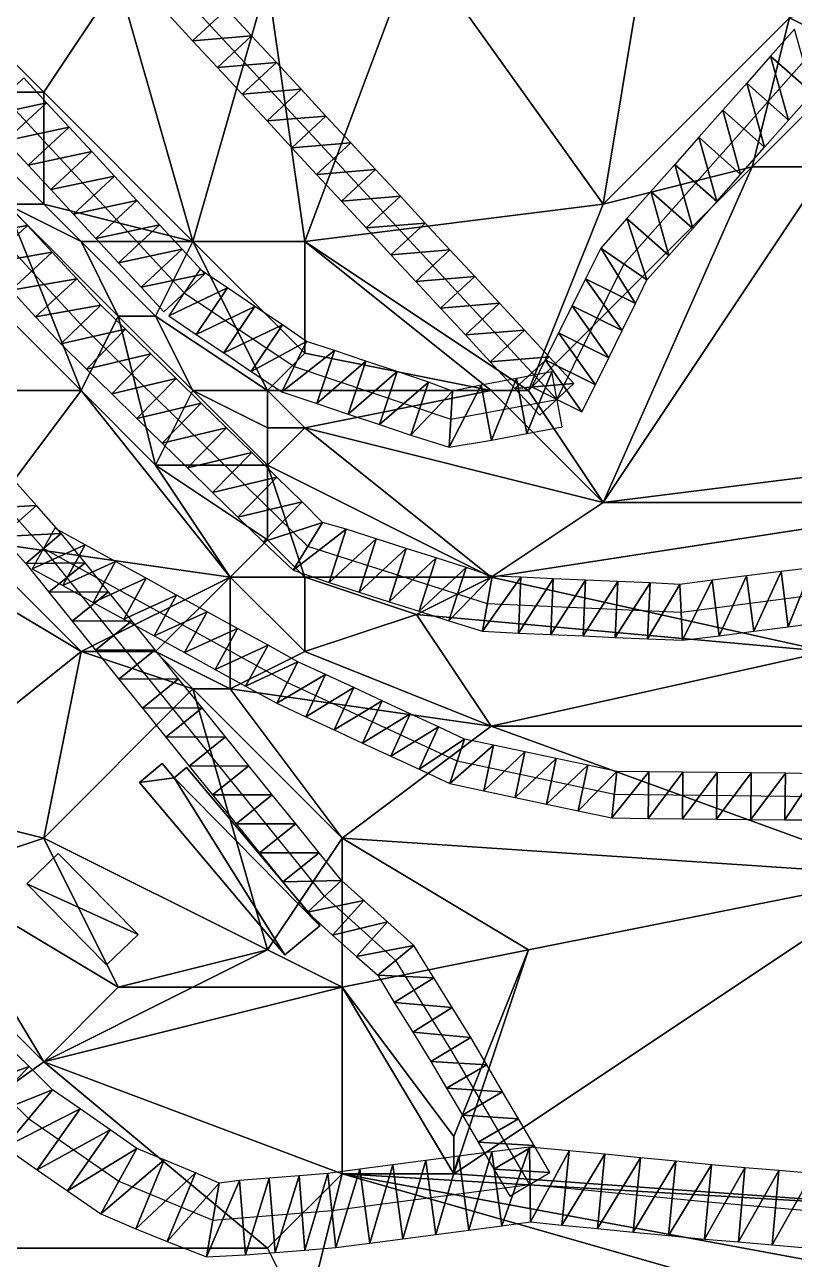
# Model space of a CAD drawing. Header units: metres. Extents: x -1103 to 901, y -902 to 905.
# Drawn here: x 577 to 618.3, y -76.6 to -10.4 of the extents above; entities that cross this region are included whole.
import ezdxf

# ---------------------------------------------------------------- set-up
doc = ezdxf.new("R2010")
doc.units = ezdxf.units.M
for name, color, linetype in [('OSM_BUILDING_FOOTPRINTS', 7, 'CONTINUOUS'), ('OSM_BUILDING_ROOFS', 1, 'CONTINUOUS'), ('OSM_BUILDING_WALLS', 8, 'CONTINUOUS'), ('OSM_PATH_AXES', 30, 'CONTINUOUS'), ('OSM_PATH_SURFACE', 30, 'CONTINUOUS'), ('OSM_ROAD_AXES', 2, 'CONTINUOUS'), ('OSM_ROAD_SURFACE', 9, 'CONTINUOUS'), ('OSM_TERRAIN', 3, 'CONTINUOUS'), ('OSM_WATER_SURFACE', 5, 'CONTINUOUS')]:
    doc.layers.add(name, color=color, linetype=linetype)

msp = doc.modelspace()

# ---------------------------------------------------------------- linework, layer by layer
at = {"layer": 'OSM_BUILDING_FOOTPRINTS'}
for points in [[(584.354, -50.001, 3.581), (584.995, -50.764, 3.581), (585.659, -50.211, 3.581), (592.81, -58.704, 3.581), (590.931, -60.264, 3.581), (583.138, -51.018, 3.581), (584.354, -50.001, 3.581)], [(578.783, -54.823, 3.411), (583.061, -59.169, 3.411), (581.37, -60.806, 3.411), (577.092, -56.459, 3.411), (578.783, -54.823, 3.411)]]:
    msp.add_polyline3d(points, close=True, dxfattribs=at)
at = {"layer": 'OSM_BUILDING_ROOFS'}
for points in [[(584.995, -50.764, 13.581), (584.354, -50.001, 13.581), (583.138, -51.018, 13.581)], [(584.995, -50.764, 13.581), (592.81, -58.704, 13.581), (585.659, -50.211, 13.581)], [(584.995, -50.764, 13.581), (583.138, -51.018, 13.581), (590.931, -60.264, 13.581)], [(584.995, -50.764, 13.581), (590.931, -60.264, 13.581), (592.81, -58.704, 13.581)], [(583.061, -59.169, 13.411), (578.783, -54.823, 13.411), (577.092, -56.459, 13.411)], [(583.061, -59.169, 13.411), (577.092, -56.459, 13.411), (581.37, -60.806, 13.411)]]:
    msp.add_3dface(points, dxfattribs=at)
at = {"layer": 'OSM_BUILDING_WALLS'}
for points in [[(584.354, -50.001, 3.581), (583.138, -51.018, 3.581), (583.138, -51.018, 13.581)], [(584.354, -50.001, 3.581), (583.138, -51.018, 13.581), (584.354, -50.001, 13.581)], [(584.995, -50.764, 3.581), (584.354, -50.001, 3.581), (584.354, -50.001, 13.581)], [(584.995, -50.764, 3.581), (584.354, -50.001, 13.581), (584.995, -50.764, 13.581)], [(585.659, -50.211, 3.581), (584.995, -50.764, 3.581), (584.995, -50.764, 13.581)], [(585.659, -50.211, 3.581), (584.995, -50.764, 13.581), (585.659, -50.211, 13.581)], [(592.81, -58.704, 3.581), (585.659, -50.211, 3.581), (585.659, -50.211, 13.581)], [(592.81, -58.704, 3.581), (585.659, -50.211, 13.581), (592.81, -58.704, 13.581)], [(583.138, -51.018, 3.581), (590.931, -60.264, 3.581), (590.931, -60.264, 13.581)], [(583.138, -51.018, 3.581), (590.931, -60.264, 13.581), (583.138, -51.018, 13.581)], [(578.783, -54.823, 3.411), (577.092, -56.459, 3.411), (577.092, -56.459, 13.411)], [(578.783, -54.823, 3.411), (577.092, -56.459, 13.411), (578.783, -54.823, 13.411)], [(583.061, -59.169, 3.411), (578.783, -54.823, 3.411), (578.783, -54.823, 13.411)], [(583.061, -59.169, 3.411), (578.783, -54.823, 13.411), (583.061, -59.169, 13.411)], [(577.092, -56.459, 3.411), (581.37, -60.806, 3.411), (581.37, -60.806, 13.411)], [(577.092, -56.459, 3.411), (581.37, -60.806, 13.411), (577.092, -56.459, 13.411)], [(590.931, -60.264, 3.581), (592.81, -58.704, 3.581), (592.81, -58.704, 13.581)], [(590.931, -60.264, 3.581), (592.81, -58.704, 13.581), (590.931, -60.264, 13.581)], [(581.37, -60.806, 3.411), (583.061, -59.169, 3.411), (583.061, -59.169, 13.411)], [(581.37, -60.806, 3.411), (583.061, -59.169, 13.411), (581.37, -60.806, 13.411)]]:
    msp.add_3dface(points, dxfattribs=at)
at = {"layer": 'OSM_PATH_AXES'}
for points in [[(127.826, 210.906, 16.029), (196.458, 197.69, 10.186), (236.064, 190.446, 11.754), (275.194, 178.602, 14.999), (341.749, 159.447, 17.343), (437.552, 135.659, 16.351), (450.44, 133.325, 16.804), (456.254, 132.297, 16.859), (457.603, 124.29, 16.486), (459.758, 117.832, 15.625), (464.113, 105.943, 14.013), (483.557, 84.721, 11.881), (528.866, 43.072, 8.921), (572.273, 5.394, 9.598), (605.522, -30.471, 8.562)], [(604.074, -72.573, 4.307), (599.84, -65.34, 4.849), (596.878, -60.562, 5.257), (593.054, -57.123, 5.647), (577.988, -38.466, 7.539), (554.322, -11.847, 6.908), (535.641, 9.718, 6.082), (519.702, 26.24, 6.389), (511.091, 33.816, 6.727), (492.123, 51.4, 7.801)], [(666.915, -8.73, 6.485), (643.326, -39.407, 6.932), (639.424, -44.339, 6.89), (630.802, -48.066, 6.636), (619.594, -51.793, 6.367), (608.606, -51.671, 6.203), (600.172, -49.879, 6.15), (591.064, -45.655, 6.729), (577.988, -38.466, 7.539)]]:
    msp.add_polyline3d(points, dxfattribs=at)
at = {"layer": 'OSM_PATH_SURFACE'}
for points in [[(584.656, -9.802, 10.285), (585.986, -11.237, 10.293), (587.82, -9.537, 10.495)], [(585.986, -11.237, 10.293), (589.15, -10.972, 10.504), (587.82, -9.537, 10.495)], [(585.986, -11.237, 10.293), (587.316, -12.671, 10.301), (589.15, -10.972, 10.504)], [(587.316, -12.671, 10.301), (590.479, -12.406, 10.509), (589.15, -10.972, 10.504)], [(587.316, -12.671, 10.301), (588.646, -14.106, 10.309), (590.479, -12.406, 10.509)], [(588.646, -14.106, 10.309), (591.809, -13.841, 10.447), (590.479, -12.406, 10.509)], [(588.646, -14.106, 10.309), (589.976, -15.54, 10.315), (591.809, -13.841, 10.447)], [(589.976, -15.54, 10.315), (593.139, -15.275, 10.375), (591.809, -13.841, 10.447)], [(589.976, -15.54, 10.315), (591.306, -16.975, 10.318), (593.139, -15.275, 10.375)], [(591.306, -16.975, 10.318), (594.469, -16.71, 10.272), (593.139, -15.275, 10.375)], [(591.306, -16.975, 10.318), (592.636, -18.41, 10.246), (594.469, -16.71, 10.272)], [(592.636, -18.41, 10.246), (595.799, -18.144, 10.08), (594.469, -16.71, 10.272)], [(592.636, -18.41, 10.246), (593.966, -19.844, 10.1), (595.799, -18.144, 10.08)], [(593.966, -19.844, 10.1), (597.129, -19.579, 9.889), (595.799, -18.144, 10.08)], [(593.966, -19.844, 10.1), (595.296, -21.279, 9.909), (597.129, -19.579, 9.889)], [(595.296, -21.279, 9.909), (598.459, -21.014, 9.698), (597.129, -19.579, 9.889)], [(595.296, -21.279, 9.909), (596.626, -22.713, 9.737), (598.459, -21.014, 9.698)], [(596.626, -22.713, 9.737), (599.789, -22.448, 9.528), (598.459, -21.014, 9.698)], [(596.626, -22.713, 9.737), (597.956, -24.148, 9.571), (599.789, -22.448, 9.528)], [(597.956, -24.148, 9.571), (601.119, -23.883, 9.362), (599.789, -22.448, 9.528)], [(597.956, -24.148, 9.571), (599.286, -25.582, 9.404), (601.119, -23.883, 9.362)], [(599.286, -25.582, 9.404), (602.449, -25.317, 9.195), (601.119, -23.883, 9.362)], [(599.286, -25.582, 9.404), (600.616, -27.017, 9.237), (602.449, -25.317, 9.195)], [(600.616, -27.017, 9.237), (603.779, -26.752, 9.028), (602.449, -25.317, 9.195)], [(600.616, -27.017, 9.237), (601.946, -28.452, 9.07), (603.779, -26.752, 9.028)], [(601.946, -28.452, 9.07), (605.109, -28.187, 8.882), (603.779, -26.752, 9.028)], [(601.946, -28.452, 9.07), (603.276, -29.886, 8.784), (605.109, -28.187, 8.882)], [(603.276, -29.886, 8.784), (606.439, -29.621, 8.647), (605.109, -28.187, 8.882)], [(603.276, -29.886, 8.784), (604.606, -31.321, 8.57), (606.439, -29.621, 8.647)], [(577.607, -36.157, 7.969), (576.292, -34.678, 8.174), (574.424, -36.339, 7.864)], [(577.607, -36.157, 7.969), (574.424, -36.339, 7.864), (575.739, -37.818, 7.717)], [(578.941, -37.658, 7.741), (577.607, -36.157, 7.969), (575.739, -37.818, 7.717)], [(578.941, -37.658, 7.741), (575.739, -37.818, 7.717), (577.034, -39.274, 7.54)], [(580.216, -39.236, 7.52), (578.941, -37.658, 7.741), (577.034, -39.274, 7.54)], [(580.224, -38.269, 7.648), (578.59, -37.371, 7.785), (577.385, -39.562, 7.508)], [(580.224, -38.269, 7.648), (577.385, -39.562, 7.508), (579.02, -40.46, 7.407)], [(581.859, -39.168, 7.515), (580.224, -38.269, 7.648), (579.02, -40.46, 7.407)], [(580.216, -39.236, 7.52), (577.034, -39.274, 7.54), (578.271, -40.806, 7.378)], [(581.471, -40.79, 7.356), (580.216, -39.236, 7.52), (578.271, -40.806, 7.378)], [(581.859, -39.168, 7.515), (579.02, -40.46, 7.407), (580.654, -41.359, 7.305)], [(583.493, -40.067, 7.413), (581.859, -39.168, 7.515), (580.654, -41.359, 7.305)], [(583.493, -40.067, 7.413), (580.654, -41.359, 7.305), (582.289, -42.257, 7.203)], [(585.128, -40.965, 7.311), (583.493, -40.067, 7.413), (582.289, -42.257, 7.203)], [(581.471, -40.79, 7.356), (578.271, -40.806, 7.378), (579.526, -42.361, 7.213)], [(582.727, -42.345, 7.191), (581.471, -40.79, 7.356), (579.526, -42.361, 7.213)], [(585.128, -40.965, 7.311), (582.289, -42.257, 7.203), (583.924, -43.156, 6.984)], [(586.762, -41.864, 7.156), (585.128, -40.965, 7.311), (583.924, -43.156, 6.984)], [(582.727, -42.345, 7.191), (579.526, -42.361, 7.213), (580.782, -43.916, 7.017)], [(583.982, -43.9, 6.829), (582.727, -42.345, 7.191), (580.782, -43.916, 7.017)], [(586.762, -41.864, 7.156), (583.924, -43.156, 6.984), (585.558, -44.055, 6.901)], [(588.397, -42.762, 7.138), (586.762, -41.864, 7.156), (585.558, -44.055, 6.901)], [(588.397, -42.762, 7.138), (585.558, -44.055, 6.901), (587.193, -44.953, 6.93)], [(590.032, -43.661, 6.972), (588.397, -42.762, 7.138), (587.193, -44.953, 6.93)], [(590.032, -43.661, 6.972), (587.193, -44.953, 6.93), (588.827, -45.852, 6.873)], [(591.63, -44.541, 6.827), (590.032, -43.661, 6.972), (588.827, -45.852, 6.873)], [(583.982, -43.9, 6.829), (580.782, -43.916, 7.017), (582.037, -45.471, 6.764)], [(585.238, -45.455, 6.635), (583.982, -43.9, 6.829), (582.037, -45.471, 6.764)], [(591.63, -44.541, 6.827), (588.827, -45.852, 6.873), (590.498, -46.769, 6.756)], [(593.108, -45.225, 6.757), (591.63, -44.541, 6.827), (590.498, -46.769, 6.756)], [(585.238, -45.455, 6.635), (582.037, -45.471, 6.764), (583.293, -47.025, 6.496)], [(586.493, -47.009, 6.491), (585.238, -45.455, 6.635), (583.293, -47.025, 6.496)], [(593.108, -45.225, 6.757), (590.498, -46.769, 6.756), (592.056, -47.493, 6.641)], [(594.626, -45.929, 6.686), (593.108, -45.225, 6.757), (592.056, -47.493, 6.641)], [(594.626, -45.929, 6.686), (592.056, -47.493, 6.641), (593.574, -48.197, 6.53)], [(596.144, -46.633, 6.614), (594.626, -45.929, 6.686), (593.574, -48.197, 6.53)], [(586.493, -47.009, 6.491), (583.293, -47.025, 6.496), (584.548, -48.58, 6.318)], [(587.749, -48.564, 6.37), (586.493, -47.009, 6.491), (584.548, -48.58, 6.318)], [(596.144, -46.633, 6.614), (593.574, -48.197, 6.53), (595.092, -48.901, 6.418)], [(597.662, -47.337, 6.542), (596.144, -46.633, 6.614), (595.092, -48.901, 6.418)], [(597.662, -47.337, 6.542), (595.092, -48.901, 6.418), (596.61, -49.605, 6.306)], [(599.18, -48.041, 6.434), (597.662, -47.337, 6.542), (596.61, -49.605, 6.306)], [(599.18, -48.041, 6.434), (596.61, -49.605, 6.306), (598.128, -50.309, 6.194)], [(600.566, -48.693, 6.331), (599.18, -48.041, 6.434), (598.128, -50.309, 6.194)], [(587.749, -48.564, 6.37), (584.548, -48.58, 6.318), (585.804, -50.135, 6.276)], [(589.004, -50.119, 6.249), (587.749, -48.564, 6.37), (585.804, -50.135, 6.276)], [(600.566, -48.693, 6.331), (598.128, -50.309, 6.194), (599.779, -51.066, 6.148)], [(602.119, -49.015, 6.321), (600.566, -48.693, 6.331), (599.779, -51.066, 6.148)], [(602.119, -49.015, 6.321), (599.779, -51.066, 6.148), (601.599, -51.46, 6.159)], [(603.806, -49.373, 6.332), (602.119, -49.015, 6.321), (601.599, -51.46, 6.159)], [(603.806, -49.373, 6.332), (601.599, -51.46, 6.159), (603.286, -51.819, 6.17)], [(605.492, -49.732, 6.342), (603.806, -49.373, 6.332), (603.286, -51.819, 6.17)], [(589.004, -50.119, 6.249), (585.804, -50.135, 6.276), (587.059, -51.689, 6.234)], [(590.26, -51.673, 6.128), (589.004, -50.119, 6.249), (587.059, -51.689, 6.234)], [(605.492, -49.732, 6.342), (603.286, -51.819, 6.17), (604.973, -52.177, 6.18)], [(607.179, -50.09, 6.353), (605.492, -49.732, 6.342), (604.973, -52.177, 6.18)], [(607.179, -50.09, 6.353), (604.973, -52.177, 6.18), (606.66, -52.535, 6.191)], [(608.74, -50.428, 6.362), (607.179, -50.09, 6.353), (606.66, -52.535, 6.191)], [(608.74, -50.428, 6.362), (606.66, -52.535, 6.191), (608.472, -52.914, 6.203)], [(610.451, -50.441, 6.385), (608.74, -50.428, 6.362), (608.472, -52.914, 6.203)], [(610.451, -50.441, 6.385), (608.472, -52.914, 6.203), (610.424, -52.941, 6.239)], [(612.282, -50.462, 6.409), (610.451, -50.441, 6.385), (610.424, -52.941, 6.239)], [(612.282, -50.462, 6.409), (610.424, -52.941, 6.239), (612.255, -52.962, 6.274)], [(614.114, -50.482, 6.432), (612.282, -50.462, 6.409), (612.255, -52.962, 6.274)], [(614.114, -50.482, 6.432), (612.255, -52.962, 6.274), (614.086, -52.982, 6.308)], [(615.945, -50.502, 6.456), (614.114, -50.482, 6.432), (614.086, -52.982, 6.308)], [(615.945, -50.502, 6.456), (614.086, -52.982, 6.308), (615.917, -53.002, 6.341)], [(617.776, -50.523, 6.48), (615.945, -50.502, 6.456), (615.917, -53.002, 6.341)], [(617.776, -50.523, 6.48), (615.917, -53.002, 6.341), (617.748, -53.022, 6.365)], [(619.393, -50.559, 6.501), (617.776, -50.523, 6.48), (617.748, -53.022, 6.365)], [(619.393, -50.559, 6.501), (617.748, -53.022, 6.365), (619.794, -53.027, 6.393)], [(590.26, -51.673, 6.128), (587.059, -51.689, 6.234), (588.315, -53.244, 6.168)], [(591.515, -53.228, 6.007), (590.26, -51.673, 6.128), (588.315, -53.244, 6.168)], [(591.515, -53.228, 6.007), (588.315, -53.244, 6.168), (589.57, -54.799, 6.047)], [(592.771, -54.783, 5.886), (591.515, -53.228, 6.007), (589.57, -54.799, 6.047)], [(592.771, -54.783, 5.886), (589.57, -54.799, 6.047), (590.826, -56.354, 5.926)], [(593.966, -56.268, 5.696), (592.771, -54.783, 5.886), (590.826, -56.354, 5.926)], [(593.966, -56.268, 5.696), (590.826, -56.354, 5.926), (592.141, -57.978, 5.759)], [(595.164, -57.34, 5.596), (593.966, -56.268, 5.696), (592.141, -57.978, 5.759)], [(595.164, -57.34, 5.596), (592.141, -57.978, 5.759), (593.493, -59.199, 5.536)], [(596.439, -58.486, 5.492), (595.164, -57.34, 5.596), (593.493, -59.199, 5.536)], [(596.439, -58.486, 5.492), (593.493, -59.199, 5.536), (594.767, -60.345, 5.39)], [(597.842, -59.766, 5.377), (596.439, -58.486, 5.492), (594.767, -60.345, 5.39)], [(597.842, -59.766, 5.377), (594.767, -60.345, 5.39), (595.914, -61.358, 5.298)], [(598.928, -61.496, 5.234), (597.842, -59.766, 5.377), (595.914, -61.358, 5.298)], [(598.928, -61.496, 5.234), (595.914, -61.358, 5.298), (596.803, -62.814, 5.173)], [(599.915, -63.089, 5.096), (598.928, -61.496, 5.234), (596.803, -62.814, 5.173)], [(599.915, -63.089, 5.096), (596.803, -62.814, 5.173), (597.791, -64.406, 5.036)], [(600.911, -64.694, 4.958), (599.915, -63.089, 5.096), (597.791, -64.406, 5.036)], [(600.911, -64.694, 4.958), (597.791, -64.406, 5.036), (598.77, -65.986, 4.9)], [(601.766, -66.155, 4.755), (600.911, -64.694, 4.958), (598.77, -65.986, 4.9)], [(601.766, -66.155, 4.755), (598.77, -65.986, 4.9), (599.608, -67.418, 4.777)], [(602.613, -67.602, 4.6), (601.766, -66.155, 4.755), (599.608, -67.418, 4.777)], [(602.613, -67.602, 4.6), (599.608, -67.418, 4.777), (600.455, -68.864, 4.653)], [(603.459, -69.048, 4.517), (602.613, -67.602, 4.6), (600.455, -68.864, 4.653)], [(603.459, -69.048, 4.517), (600.455, -68.864, 4.653), (601.302, -70.311, 4.337)], [(604.306, -70.495, 4.46), (603.459, -69.048, 4.517), (601.302, -70.311, 4.337)], [(604.306, -70.495, 4.46), (601.302, -70.311, 4.337), (602.148, -71.757, 4.276)], [(605.153, -71.941, 4.414), (604.306, -70.495, 4.46), (602.148, -71.757, 4.276)], [(605.153, -71.941, 4.414), (602.148, -71.757, 4.276), (602.995, -73.204, 4.316)]]:
    msp.add_3dface(points, dxfattribs=at)
at = {"layer": 'OSM_ROAD_AXES'}
for points in [[(114.075, 197.646, 15.56), (161.506, 194.251, 12.963), (196.492, 187.483, 9.365), (231.178, 179.531, 11.004), (286.624, 165.099, 14.96), (324.273, 155.82, 16.359), (368.598, 143.887, 14.654), (401.804, 135.493, 14.449), (418.705, 127.099, 14.868), (434.423, 118.263, 14.428), (448.506, 106.187, 13.141), (483.048, 75.409, 10.878), (513.578, 48.016, 8.62), (538.482, 24.305, 7.633), (556.721, 5.018, 7.979), (575.843, -14.269, 9.288), (585.537, -24.753, 9.553)], [(605.522, -30.471, 8.562), (609.115, -23.216, 8.886), (624.535, -5.799, 9.009), (632.914, 14.096, 9.605), (634.252, 40.97, 10.38), (634.849, 54.517, 10.767), (636.397, 65.123, 11.044), (640.177, 70.055, 11.152), (645.151, 72.554, 11.128), (652.635, 72.709, 10.971), (662.495, 70.939, 10.773), (676.312, 67.997, 10.116), (689.101, 63.021, 9.231), (690.283, 54.373, 8.711), (688.283, 44.431, 8.338), (648.046, -13.109, 7.387)], [(648.046, -13.109, 7.387), (628.602, -37.096, 7.243), (619.594, -40.944, 7.134), (612.188, -41.895, 7.118), (601.797, -41.43, 7.248), (592.169, -38.356, 7.804), (579.988, -26.456, 8.952), (547.004, 9.331, 7.13), (520.619, 35.242, 7.515), (508.549, 46.213, 8.047), (487.635, 65.213, 9.648)], [(585.537, -24.753, 9.553), (591.44, -28.712, 9.138), (599.841, -31.533, 8.472), (605.522, -30.471, 8.562)], [(525.814, -35.613, 3.255), (532.413, -34.507, 3.917), (539.156, -34.518, 4.452), (542.638, -35.646, 4.813), (545.545, -37.946, 5.07), (577.191, -69.033, 4.445), (582.022, -72.406, 4.158), (587.062, -74.486, 3.94), (593.451, -73.977, 3.713), (604.074, -72.573, 4.307), (613.624, -73.513, 4.709), (622.688, -74.298, 5.09), (628.834, -75.139, 5.335), (637.887, -76.93, 5.635), (644.74, -77.129, 5.843), (656.778, -77.472, 5.984)]]:
    msp.add_polyline3d(points, dxfattribs=at)
at = {"layer": 'OSM_ROAD_SURFACE'}
for points in [[(619.233, -14.05, 8.956), (618.272, -10.61, 9.03), (616.987, -12.062, 9.035)], [(617.948, -15.502, 8.968), (616.987, -12.062, 9.035), (615.702, -13.513, 9.033)], [(617.948, -15.502, 8.968), (619.233, -14.05, 8.956), (616.987, -12.062, 9.035)], [(574.761, -15.307, 9.309), (578.156, -14.561, 9.445), (576.926, -13.231, 9.356)], [(616.663, -16.953, 8.981), (615.702, -13.513, 9.033), (614.417, -14.965, 9.032)], [(616.663, -16.953, 8.981), (617.948, -15.502, 8.968), (615.702, -13.513, 9.033)], [(574.761, -15.307, 9.309), (575.954, -16.598, 9.388), (578.156, -14.561, 9.445)], [(575.954, -16.598, 9.388), (579.368, -15.872, 9.488), (578.156, -14.561, 9.445)], [(615.378, -18.405, 8.981), (614.417, -14.965, 9.032), (613.132, -16.416, 9.03)], [(615.378, -18.405, 8.981), (616.663, -16.953, 8.981), (614.417, -14.965, 9.032)], [(575.954, -16.598, 9.388), (577.166, -17.909, 9.469), (579.368, -15.872, 9.488)], [(577.166, -17.909, 9.469), (580.58, -17.182, 9.532), (579.368, -15.872, 9.488)], [(614.093, -19.856, 8.958), (613.132, -16.416, 9.03), (611.847, -17.868, 9.028)], [(614.093, -19.856, 8.958), (615.378, -18.405, 8.981), (613.132, -16.416, 9.03)], [(577.166, -17.909, 9.469), (578.377, -19.219, 9.538), (580.58, -17.182, 9.532)], [(578.377, -19.219, 9.538), (581.792, -18.493, 9.575), (580.58, -17.182, 9.532)], [(612.808, -21.308, 8.926), (611.847, -17.868, 9.028), (610.562, -19.319, 9.026)], [(612.808, -21.308, 8.926), (614.093, -19.856, 8.958), (611.847, -17.868, 9.028)], [(578.377, -19.219, 9.538), (579.589, -20.53, 9.581), (581.792, -18.493, 9.575)], [(579.589, -20.53, 9.581), (583.003, -19.803, 9.619), (581.792, -18.493, 9.575)], [(577.133, -21.145, 9.146), (575.814, -19.714, 9.169), (573.608, -21.747, 9.104)], [(579.589, -20.53, 9.581), (580.801, -21.84, 9.615), (583.003, -19.803, 9.619)], [(580.801, -21.84, 9.615), (584.215, -21.114, 9.662), (583.003, -19.803, 9.619)], [(611.523, -22.759, 8.889), (610.562, -19.319, 9.026), (609.277, -20.771, 9.004)], [(611.523, -22.759, 8.889), (612.808, -21.308, 8.926), (610.562, -19.319, 9.026)], [(577.133, -21.145, 9.146), (573.608, -21.747, 9.104), (574.927, -23.178, 9.065)], [(578.453, -22.577, 9.117), (577.133, -21.145, 9.146), (574.927, -23.178, 9.065)], [(580.801, -21.84, 9.615), (582.013, -23.151, 9.619), (584.215, -21.114, 9.662)], [(582.013, -23.151, 9.619), (585.427, -22.424, 9.689), (584.215, -21.114, 9.662)], [(610.349, -24.068, 8.857), (609.277, -20.771, 9.004), (607.88, -22.364, 8.979)], [(610.349, -24.068, 8.857), (611.523, -22.759, 8.889), (609.277, -20.771, 9.004)], [(582.013, -23.151, 9.619), (583.224, -24.461, 9.619), (585.427, -22.424, 9.689)], [(583.224, -24.461, 9.619), (586.639, -23.735, 9.605), (585.427, -22.424, 9.689)], [(609.741, -25.333, 8.775), (607.88, -22.364, 8.979), (607.052, -24.002, 8.944)], [(609.741, -25.333, 8.775), (610.349, -24.068, 8.857), (607.88, -22.364, 8.979)], [(578.453, -22.577, 9.117), (574.927, -23.178, 9.065), (576.247, -24.61, 9.025)], [(579.772, -24.008, 9.088), (578.453, -22.577, 9.117), (576.247, -24.61, 9.025)], [(583.224, -24.461, 9.619), (584.436, -25.772, 9.601), (586.639, -23.735, 9.605)], [(584.702, -25.999, 9.58), (587.849, -24.497, 9.522), (586.373, -23.508, 9.625)], [(579.772, -24.008, 9.088), (576.247, -24.61, 9.025), (577.566, -26.041, 8.986)], [(581.065, -25.412, 9.059), (579.772, -24.008, 9.088), (577.566, -26.041, 8.986)], [(584.702, -25.999, 9.58), (586.177, -26.989, 9.48), (587.849, -24.497, 9.522)], [(586.177, -26.989, 9.48), (589.324, -25.487, 9.416), (587.849, -24.497, 9.522)], [(609.022, -26.784, 8.682), (607.052, -24.002, 8.944), (606.334, -25.453, 8.913)], [(609.022, -26.784, 8.682), (609.741, -25.333, 8.775), (607.052, -24.002, 8.944)], [(581.065, -25.412, 9.059), (577.566, -26.041, 8.986), (578.912, -27.501, 8.946)], [(582.39, -26.705, 8.997), (581.065, -25.412, 9.059), (578.912, -27.501, 8.946)], [(586.177, -26.989, 9.48), (587.653, -27.979, 9.379), (589.324, -25.487, 9.416)], [(587.653, -27.979, 9.379), (590.8, -26.477, 9.345), (589.324, -25.487, 9.416)], [(608.304, -28.235, 8.589), (606.334, -25.453, 8.913), (605.615, -26.903, 8.882)], [(608.304, -28.235, 8.589), (609.022, -26.784, 8.682), (606.334, -25.453, 8.913)], [(587.653, -27.979, 9.379), (589.129, -28.968, 9.278), (590.8, -26.477, 9.345)], [(589.129, -28.968, 9.278), (592.103, -27.367, 9.284), (590.8, -26.477, 9.345)], [(582.39, -26.705, 8.997), (578.912, -27.501, 8.946), (580.294, -28.851, 8.919)], [(583.743, -28.028, 8.874), (582.39, -26.705, 8.997), (580.294, -28.851, 8.919)], [(607.585, -29.686, 8.496), (605.615, -26.903, 8.882), (604.897, -28.354, 8.851)], [(607.585, -29.686, 8.496), (608.304, -28.235, 8.589), (605.615, -26.903, 8.882)], [(589.129, -28.968, 9.278), (590.777, -30.058, 9.15), (592.103, -27.367, 9.284)], [(590.777, -30.058, 9.15), (593.598, -27.854, 9.156), (592.103, -27.367, 9.284)], [(583.743, -28.028, 8.874), (580.294, -28.851, 8.919), (581.647, -30.174, 8.798)], [(585.097, -29.35, 8.751), (583.743, -28.028, 8.874), (581.647, -30.174, 8.798)], [(590.777, -30.058, 9.15), (592.643, -30.698, 8.987), (593.598, -27.854, 9.156)], [(592.643, -30.698, 8.987), (595.278, -28.418, 9.01), (593.598, -27.854, 9.156)], [(592.643, -30.698, 8.987), (594.323, -31.262, 8.841), (595.278, -28.418, 9.01)], [(594.323, -31.262, 8.841), (596.958, -28.982, 8.864), (595.278, -28.418, 9.01)], [(606.867, -31.137, 8.404), (604.897, -28.354, 8.851), (604.178, -29.805, 8.82)], [(606.867, -31.137, 8.404), (607.585, -29.686, 8.496), (604.897, -28.354, 8.851)], [(594.323, -31.262, 8.841), (596.003, -31.827, 8.704), (596.958, -28.982, 8.864)], [(596.003, -31.827, 8.704), (598.638, -29.547, 8.738), (596.958, -28.982, 8.864)], [(603.904, -32.299, 8.245), (605.247, -28.996, 8.806), (603.353, -29.35, 8.895)], [(603.904, -32.299, 8.245), (605.798, -31.945, 8.418), (605.247, -28.996, 8.806)], [(585.097, -29.35, 8.751), (581.647, -30.174, 8.798), (583.001, -31.496, 8.66)], [(586.45, -30.672, 8.613), (585.097, -29.35, 8.751), (583.001, -31.496, 8.66)], [(596.003, -31.827, 8.704), (597.683, -32.391, 8.571), (598.638, -29.547, 8.738)], [(597.683, -32.391, 8.571), (599.929, -30.035, 8.638), (598.638, -29.547, 8.738)], [(599.753, -33.03, 8.411), (602.01, -32.653, 8.319), (601.459, -29.704, 8.588)], [(599.753, -33.03, 8.411), (601.459, -29.704, 8.588), (599.929, -30.035, 8.638)], [(602.01, -32.653, 8.319), (603.353, -29.35, 8.895), (601.459, -29.704, 8.588)], [(602.01, -32.653, 8.319), (603.904, -32.299, 8.245), (603.353, -29.35, 8.895)], [(597.683, -32.391, 8.571), (599.753, -33.03, 8.411), (599.929, -30.035, 8.638)], [(586.45, -30.672, 8.613), (583.001, -31.496, 8.66), (584.354, -32.818, 8.532)], [(587.804, -31.994, 8.45), (586.45, -30.672, 8.613), (584.354, -32.818, 8.532)], [(587.804, -31.994, 8.45), (584.354, -32.818, 8.532), (585.707, -34.14, 8.376)], [(589.157, -33.316, 8.287), (587.804, -31.994, 8.45), (585.707, -34.14, 8.376)], [(589.157, -33.316, 8.287), (585.707, -34.14, 8.376), (587.061, -35.462, 8.237)], [(590.511, -34.639, 8.136), (589.157, -33.316, 8.287), (587.061, -35.462, 8.237)], [(590.511, -34.639, 8.136), (587.061, -35.462, 8.237), (588.414, -36.785, 8.098)], [(591.864, -35.961, 7.996), (590.511, -34.639, 8.136), (588.414, -36.785, 8.098)], [(591.864, -35.961, 7.996), (588.414, -36.785, 8.098), (589.768, -38.107, 7.914)], [(592.96, -37.081, 7.881), (591.864, -35.961, 7.996), (589.768, -38.107, 7.914)], [(592.96, -37.081, 7.881), (589.768, -38.107, 7.914), (591.379, -39.631, 7.782)], [(594.23, -37.439, 7.796), (592.96, -37.081, 7.881), (591.379, -39.631, 7.782)], [(594.23, -37.439, 7.796), (591.379, -39.631, 7.782), (593.318, -40.297, 7.693)], [(595.835, -37.952, 7.686), (594.23, -37.439, 7.796), (593.318, -40.297, 7.693)], [(595.835, -37.952, 7.686), (593.318, -40.297, 7.693), (594.922, -40.81, 7.586)], [(597.44, -38.464, 7.577), (595.835, -37.952, 7.686), (594.922, -40.81, 7.586)], [(597.44, -38.464, 7.577), (594.922, -40.81, 7.586), (596.527, -41.322, 7.479)], [(599.044, -38.977, 7.467), (597.44, -38.464, 7.577), (596.527, -41.322, 7.479)], [(599.044, -38.977, 7.467), (596.527, -41.322, 7.479), (598.132, -41.834, 7.372)], [(600.649, -39.489, 7.357), (599.044, -38.977, 7.467), (598.132, -41.834, 7.372)], [(600.649, -39.489, 7.357), (598.132, -41.834, 7.372), (599.736, -42.347, 7.315)], [(602.058, -39.953, 7.266), (600.649, -39.489, 7.357), (599.736, -42.347, 7.315)], [(617.551, -39.694, 7.234), (615.7, -39.932, 7.23), (616.082, -42.907, 7.122)], [(617.551, -39.694, 7.234), (616.082, -42.907, 7.122), (617.933, -42.67, 7.126)], [(619.195, -39.498, 7.237), (617.551, -39.694, 7.234), (617.933, -42.67, 7.126)], [(619.195, -39.498, 7.237), (617.933, -42.67, 7.126), (619.992, -42.39, 7.131)], [(602.058, -39.953, 7.266), (599.736, -42.347, 7.315), (601.536, -42.907, 7.222)], [(603.596, -40.009, 7.256), (602.058, -39.953, 7.266), (601.536, -42.907, 7.222)], [(603.596, -40.009, 7.256), (601.536, -42.907, 7.222), (603.462, -43.006, 7.21)], [(605.328, -40.087, 7.249), (603.596, -40.009, 7.256), (603.462, -43.006, 7.21)], [(605.328, -40.087, 7.249), (603.462, -43.006, 7.21), (605.194, -43.084, 7.2)], [(607.059, -40.164, 7.242), (605.328, -40.087, 7.249), (605.194, -43.084, 7.2)], [(607.059, -40.164, 7.242), (605.194, -43.084, 7.2), (606.925, -43.161, 7.19)], [(608.791, -40.242, 7.235), (607.059, -40.164, 7.242), (606.925, -43.161, 7.19)], [(608.791, -40.242, 7.235), (606.925, -43.161, 7.19), (608.657, -43.239, 7.181)], [(610.523, -40.319, 7.228), (608.791, -40.242, 7.235), (608.657, -43.239, 7.181)], [(610.523, -40.319, 7.228), (608.657, -43.239, 7.181), (610.389, -43.316, 7.171)], [(612.121, -40.396, 7.222), (610.523, -40.319, 7.228), (610.389, -43.316, 7.171)], [(613.848, -40.169, 7.226), (612.121, -40.396, 7.222), (612.255, -43.393, 7.161)], [(613.848, -40.169, 7.226), (612.255, -43.393, 7.161), (614.23, -43.145, 7.144)], [(615.7, -39.932, 7.23), (613.848, -40.169, 7.226), (614.23, -43.145, 7.144)], [(615.7, -39.932, 7.23), (614.23, -43.145, 7.144), (616.082, -42.907, 7.122)], [(612.121, -40.396, 7.222), (610.389, -43.316, 7.171), (612.255, -43.393, 7.161)], [(573.038, -67.757, 4.65), (577.217, -66.255, 4.653), (575.841, -64.903, 4.758)], [(573.038, -67.757, 4.65), (574.414, -69.109, 4.545), (577.217, -66.255, 4.653)], [(574.414, -69.109, 4.545), (578.468, -67.494, 4.557), (577.217, -66.255, 4.653)], [(574.414, -69.109, 4.545), (575.915, -70.573, 4.432), (578.468, -67.494, 4.557)], [(575.915, -70.573, 4.432), (579.947, -68.518, 4.47), (578.468, -67.494, 4.557)], [(575.915, -70.573, 4.432), (577.656, -71.797, 4.328), (579.947, -68.518, 4.47)], [(577.656, -71.797, 4.328), (581.557, -69.642, 4.374), (579.947, -68.518, 4.47)], [(577.656, -71.797, 4.328), (579.267, -72.922, 4.232), (581.557, -69.642, 4.374)], [(579.267, -72.922, 4.232), (582.989, -70.656, 4.288), (581.557, -69.642, 4.374)], [(579.267, -72.922, 4.232), (581.055, -74.157, 4.127), (582.989, -70.656, 4.288)], [(581.055, -74.157, 4.127), (584.465, -71.251, 4.224), (582.989, -70.656, 4.288)], [(600.795, -75.023, 4.065), (602.041, -70.824, 4.297), (600.271, -71.058, 4.226)], [(600.795, -75.023, 4.065), (602.566, -74.789, 4.175), (602.041, -70.824, 4.297)], [(602.566, -74.789, 4.175), (604.049, -70.573, 4.412), (602.041, -70.824, 4.297)], [(602.566, -74.789, 4.175), (604.099, -74.572, 4.267), (604.049, -70.573, 4.412)], [(604.099, -74.572, 4.267), (606.18, -70.77, 4.506), (604.049, -70.573, 4.412)], [(604.099, -74.572, 4.267), (605.788, -74.751, 4.339), (606.18, -70.77, 4.506)], [(605.788, -74.751, 4.339), (608.09, -70.958, 4.589), (606.18, -70.77, 4.506)], [(581.055, -74.157, 4.127), (582.939, -74.948, 4.045), (584.465, -71.251, 4.224)], [(582.939, -74.948, 4.045), (586.145, -71.944, 4.145), (584.465, -71.251, 4.224)], [(597.254, -75.492, 3.847), (598.5, -71.292, 4.169), (596.73, -71.526, 4.079)], [(597.254, -75.492, 3.847), (599.025, -75.257, 3.956), (598.5, -71.292, 4.169)], [(599.025, -75.257, 3.956), (600.271, -71.058, 4.226), (598.5, -71.292, 4.169)], [(599.025, -75.257, 3.956), (600.795, -75.023, 4.065), (600.271, -71.058, 4.226)], [(605.788, -74.751, 4.339), (607.698, -74.939, 4.422), (608.09, -70.958, 4.589)], [(607.698, -74.939, 4.422), (610, -71.146, 4.673), (608.09, -70.958, 4.589)], [(607.698, -74.939, 4.422), (609.608, -75.127, 4.504), (610, -71.146, 4.673)], [(609.608, -75.127, 4.504), (611.91, -71.334, 4.756), (610, -71.146, 4.673)], [(609.608, -75.127, 4.504), (611.518, -75.315, 4.587), (611.91, -71.334, 4.756)], [(611.518, -75.315, 4.587), (613.809, -71.521, 4.839), (611.91, -71.334, 4.756)], [(582.939, -74.948, 4.045), (584.619, -75.641, 3.972), (586.145, -71.944, 4.145)], [(584.619, -75.641, 3.972), (587.403, -72.515, 4.083), (586.145, -71.944, 4.145)], [(590.415, -76.225, 3.787), (591.695, -72.11, 3.984), (590.098, -72.238, 4.022)], [(590.415, -76.225, 3.787), (592.013, -76.098, 3.663), (591.695, -72.11, 3.984)], [(592.013, -76.098, 3.663), (593.238, -71.988, 3.947), (591.695, -72.11, 3.984)], [(592.013, -76.098, 3.663), (593.665, -75.966, 3.625), (593.238, -71.988, 3.947)], [(593.665, -75.966, 3.625), (594.96, -71.76, 3.989), (593.238, -71.988, 3.947)], [(593.665, -75.966, 3.625), (595.484, -75.726, 3.737), (594.96, -71.76, 3.989)], [(595.484, -75.726, 3.737), (596.73, -71.526, 4.079), (594.96, -71.76, 3.989)], [(595.484, -75.726, 3.737), (597.254, -75.492, 3.847), (596.73, -71.526, 4.079)], [(611.518, -75.315, 4.587), (613.44, -75.504, 4.668), (613.809, -71.521, 4.839)], [(613.44, -75.504, 4.668), (615.61, -71.677, 4.919), (613.809, -71.521, 4.839)], [(613.44, -75.504, 4.668), (615.264, -75.662, 4.745), (615.61, -71.677, 4.919)], [(615.264, -75.662, 4.745), (617.423, -71.834, 5), (615.61, -71.677, 4.919)], [(615.264, -75.662, 4.745), (617.077, -75.819, 4.821), (617.423, -71.834, 5)], [(617.077, -75.819, 4.821), (619.235, -71.991, 5.081), (617.423, -71.834, 5)], [(617.077, -75.819, 4.821), (618.89, -75.976, 4.897), (619.235, -71.991, 5.081)], [(584.619, -75.641, 3.972), (586.722, -76.456, 3.847), (587.403, -72.515, 4.083)], [(586.722, -76.456, 3.847), (588.818, -76.352, 3.82), (588.501, -72.365, 4.06)], [(586.722, -76.456, 3.847), (588.501, -72.365, 4.06), (587.403, -72.515, 4.083)], [(588.818, -76.352, 3.82), (590.098, -72.238, 4.022), (588.501, -72.365, 4.06)], [(588.818, -76.352, 3.82), (590.415, -76.225, 3.787), (590.098, -72.238, 4.022)]]:
    msp.add_3dface(points, dxfattribs=at)
at = {"layer": 'OSM_TERRAIN'}
for points in [[(598, -6, 10.647), (608, -20, 8.996), (612, 4, 10.277)], [(608, -20, 8.996), (618, -10, 8.996), (612, 4, 10.277)], [(572, -14, 9.107), (578, -14, 9.381), (566, -2, 8.428)], [(578, -14, 9.381), (582, -8, 10.133), (566, -2, 8.428)], [(592, -22, 10.019), (598, -6, 10.647), (590, -8, 10.63)], [(592, -22, 10.019), (608, -20, 8.996), (598, -6, 10.647)], [(578, -14, 9.381), (586, -22, 9.656), (582, -8, 10.133)], [(586, -22, 9.656), (590, -8, 10.63), (582, -8, 10.133)], [(586, -22, 9.656), (592, -22, 10.019), (590, -8, 10.63)], [(622, -12, 8.863), (626, -8, 8.798), (618, -10, 8.996)], [(608, -20, 8.996), (616, -18, 8.933), (618, -10, 8.996)], [(616, -18, 8.933), (622, -12, 8.863), (618, -10, 8.996)], [(620, -18, 8.196), (622, -12, 8.863), (616, -18, 8.933)], [(576, -20, 9.118), (578, -20, 9.498), (572, -14, 9.107)], [(572, -14, 9.107), (578, -20, 9.498), (578, -14, 9.381)], [(578, -20, 9.498), (586, -22, 9.656), (578, -14, 9.381)], [(604, -30, 8.767), (608, -36, 7.691), (616, -18, 8.933)], [(604, -30, 8.767), (616, -18, 8.933), (608, -20, 8.996)], [(608, -36, 7.691), (624, -34, 7.799), (620, -18, 8.196)], [(608, -36, 7.691), (620, -18, 8.196), (616, -18, 8.933)], [(580, -30, 8.822), (576, -20, 9.118), (572, -22, 9.039)], [(580, -30, 8.822), (582, -26, 9.004), (576, -20, 9.118)], [(582, -26, 9.004), (580, -22, 9.553), (576, -20, 9.118)], [(576, -20, 9.118), (580, -22, 9.553), (578, -20, 9.498)], [(580, -22, 9.553), (586, -22, 9.656), (578, -20, 9.498)], [(592, -22, 10.019), (604, -30, 8.767), (608, -20, 8.996)], [(572, -30, 8.072), (580, -30, 8.822), (572, -22, 9.039)], [(582, -26, 9.004), (584, -26, 9.558), (580, -22, 9.553)], [(580, -22, 9.553), (584, -26, 9.558), (586, -22, 9.656)], [(584, -26, 9.558), (590, -30, 9.148), (586, -22, 9.656)], [(590, -30, 9.148), (592, -28, 9.146), (586, -22, 9.656)], [(592, -28, 9.146), (592, -22, 10.019), (586, -22, 9.656)], [(592, -28, 9.146), (602, -30, 8.475), (592, -22, 10.019)], [(602, -30, 8.475), (604, -30, 8.767), (592, -22, 10.019)], [(580, -30, 8.822), (584, -34, 8.41), (582, -26, 9.004)], [(584, -34, 8.41), (586, -30, 8.635), (582, -26, 9.004)], [(582, -26, 9.004), (586, -30, 8.635), (584, -26, 9.558)], [(586, -30, 8.635), (590, -30, 9.148), (584, -26, 9.558)], [(590, -30, 9.148), (602, -30, 8.475), (592, -28, 9.146)], [(574, -38, 7.609), (580, -30, 8.822), (572, -30, 8.072)], [(574, -38, 7.609), (588, -40, 7.306), (580, -30, 8.822)], [(580, -30, 8.822), (588, -40, 7.306), (584, -34, 8.41)], [(584, -34, 8.41), (590, -34, 8.146), (586, -30, 8.635)], [(590, -34, 8.146), (590, -32, 8.46), (586, -30, 8.635)], [(586, -30, 8.635), (590, -32, 8.46), (590, -30, 9.148)], [(590, -32, 8.46), (592, -32, 8.855), (590, -30, 9.148)], [(592, -32, 8.855), (602, -30, 8.475), (590, -30, 9.148)], [(592, -32, 8.855), (608, -36, 7.691), (602, -30, 8.475)], [(608, -36, 7.691), (604, -30, 8.767), (602, -30, 8.475)], [(602, -40, 7.21), (592, -32, 8.855), (590, -34, 8.146)], [(590, -34, 8.146), (592, -32, 8.855), (590, -32, 8.46)], [(602, -40, 7.21), (608, -36, 7.691), (592, -32, 8.855)], [(590, -38, 7.905), (584, -34, 8.41), (588, -40, 7.306)], [(590, -38, 7.905), (590, -34, 8.146), (584, -34, 8.41)], [(592, -40, 7.725), (590, -34, 8.146), (590, -38, 7.905)], [(592, -40, 7.725), (602, -40, 7.21), (590, -34, 8.146)], [(628, -36, 7.291), (624, -34, 7.799), (608, -36, 7.691)], [(602, -40, 7.21), (620, -44, 7.024), (628, -36, 7.291)], [(602, -40, 7.21), (628, -36, 7.291), (608, -36, 7.691)], [(570, -52, 6.536), (580, -44, 6.966), (570, -38, 6.749)], [(570, -38, 6.749), (580, -44, 6.966), (574, -38, 7.609)], [(580, -44, 6.966), (588, -40, 7.306), (574, -38, 7.609)], [(588, -40, 7.306), (592, -40, 7.725), (590, -38, 7.905)], [(580, -44, 6.966), (584, -44, 6.727), (588, -40, 7.306)], [(588, -46, 6.815), (588, -40, 7.306), (584, -44, 6.727)], [(588, -46, 6.815), (592, -44, 6.753), (588, -40, 7.306)], [(592, -44, 6.753), (592, -40, 7.725), (588, -40, 7.306)], [(592, -44, 6.753), (598, -42, 7.32), (592, -40, 7.725)], [(592, -40, 7.725), (598, -42, 7.32), (602, -40, 7.21)], [(598, -42, 7.32), (620, -44, 7.024), (602, -40, 7.21)], [(602, -48, 6.302), (598, -42, 7.32), (592, -44, 6.753)], [(602, -48, 6.302), (620, -44, 7.024), (598, -42, 7.32)], [(570, -52, 6.536), (578, -54, 5.582), (580, -44, 6.966)], [(578, -54, 5.582), (586, -46, 6.473), (580, -44, 6.966)], [(580, -44, 6.966), (586, -46, 6.473), (584, -44, 6.727)], [(586, -46, 6.473), (588, -46, 6.815), (584, -44, 6.727)], [(588, -46, 6.815), (602, -48, 6.302), (592, -44, 6.753)], [(602, -48, 6.302), (624, -48, 6.6), (620, -44, 7.024)], [(590, -60, 5.752), (586, -46, 6.473), (578, -54, 5.582)], [(590, -60, 5.752), (594, -54, 5.773), (586, -46, 6.473)], [(586, -46, 6.473), (594, -54, 5.773), (588, -46, 6.815)], [(594, -54, 5.773), (602, -48, 6.302), (588, -46, 6.815)], [(594, -54, 5.773), (624, -56, 6.234), (602, -48, 6.302)], [(624, -56, 6.234), (624, -48, 6.6), (602, -48, 6.302)], [(572, -56, 5.591), (578, -54, 5.582), (570, -52, 6.536)], [(582, -62, 5.324), (578, -54, 5.582), (572, -56, 5.591)], [(582, -62, 5.324), (590, -60, 5.752), (578, -54, 5.582)], [(590, -60, 5.752), (594, -62, 5.205), (594, -54, 5.773)], [(594, -62, 5.205), (604, -60, 5.174), (594, -54, 5.773)], [(604, -60, 5.174), (624, -56, 6.234), (594, -54, 5.773)], [(564, -76, 4.306), (578, -66, 4.602), (568, -56, 5.381)], [(568, -56, 5.381), (578, -66, 4.602), (572, -56, 5.591)], [(578, -66, 4.602), (582, -62, 5.324), (572, -56, 5.591)], [(604, -60, 5.174), (600, -72, 4.075), (624, -56, 6.234)], [(600, -72, 4.075), (628, -74, 5.344), (624, -56, 6.234)], [(582, -62, 5.324), (586, -62, 4.979), (590, -60, 5.752)], [(586, -62, 4.979), (594, -62, 5.205), (590, -60, 5.752)], [(600, -70, 4.497), (604, -60, 5.174), (594, -62, 5.205)], [(600, -70, 4.497), (600, -72, 4.075), (604, -60, 5.174)], [(594, -72, 3.876), (594, -62, 5.205), (578, -66, 4.602)], [(578, -66, 4.602), (586, -62, 4.979), (582, -62, 5.324)], [(578, -66, 4.602), (594, -62, 5.205), (586, -62, 4.979)], [(594, -72, 3.876), (600, -72, 4.075), (594, -62, 5.205)], [(600, -72, 4.075), (600, -70, 4.497), (594, -62, 5.205)], [(564, -76, 4.306), (590, -76, 3.796), (578, -66, 4.602)], [(578, -66, 4.602), (590, -76, 3.796), (594, -72, 3.876)], [(592, -80, 3.2), (594, -72, 3.876), (590, -76, 3.796)], [(592, -80, 3.2), (622, -80, 4.769), (594, -72, 3.876)], [(622, -80, 4.769), (648, -82, 5.926), (594, -72, 3.876)], [(594, -72, 3.876), (628, -74, 5.344), (600, -72, 4.075)], [(594, -72, 3.876), (648, -82, 5.926), (628, -74, 5.344)], [(576, -88, 3.607), (592, -80, 3.2), (564, -76, 4.306)], [(564, -76, 4.306), (592, -80, 3.2), (590, -76, 3.796)]]:
    msp.add_3dface(points, dxfattribs=at)
at = {"layer": 'OSM_WATER_SURFACE'}
for points in [[(617.309, -669.57, 1), (900, -638.452, 1), (900, 33.017, 1)], [(617.309, -669.57, 1), (900, 33.017, 1), (888.355, 17.134, 1)], [(617.309, -669.57, 1), (888.355, 17.134, 1), (873.421, 2.979, 1)], [(617.309, -669.57, 1), (873.421, 2.979, 1), (853.015, -11.077, 1)], [(617.309, -669.57, 1), (853.015, -11.077, 1), (820.915, -29.6, 1)], [(617.309, -669.57, 1), (820.915, -29.6, 1), (774.434, -53.443, 1)], [(480.787, -622.303, 1), (617.309, -669.57, 1), (495.317, -47.39, 1)], [(617.309, -669.57, 1), (497.174, -51.581, 1), (495.317, -47.39, 1)], [(617.309, -669.57, 1), (499.76, -54.899, 1), (497.174, -51.581, 1)], [(617.309, -669.57, 1), (774.434, -53.443, 1), (771.659, -52.293, 1)], [(617.309, -669.57, 1), (771.659, -52.293, 1), (682.091, -92.004, 1)], [(617.309, -669.57, 1), (502.579, -57.697, 1), (499.76, -54.899, 1)], [(617.309, -669.57, 1), (506.58, -61.524, 1), (502.579, -57.697, 1)], [(617.309, -669.57, 1), (508.658, -65.649, 1), (506.58, -61.524, 1)], [(617.309, -669.57, 1), (518.286, -78.389, 1), (508.658, -65.649, 1)]]:
    msp.add_3dface(points, dxfattribs=at)

doc.saveas('drawing.dxf')
